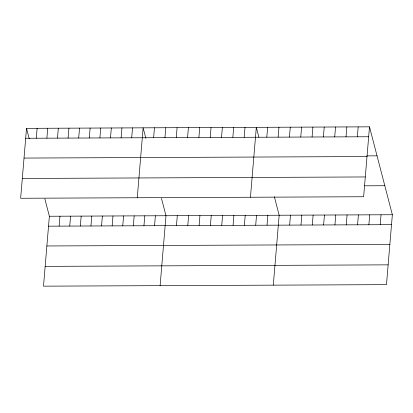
<?xml version="1.0" encoding="UTF-8"?>
<svg xmlns="http://www.w3.org/2000/svg" width="413" height="413" viewBox="0 0 413 413"><rect width="100%" height="100%" fill="white"/><g stroke="black" fill="none" stroke-linecap="round" stroke-linejoin="round"><path stroke-width="0.62" d="M26.52 128.35L20.65 198.266L363.631 196.748L369.501 126.832L26.52 128.35L29.235 138.794M36.287 138.226L37.124 128.304M46.891 138.179L47.722 128.257M44.847 198.844L49.369 216.252L43.499 286.168L386.48 284.65L392.35 214.734L369.501 126.832M57.49 138.133L58.326 128.211M59.136 226.128L59.973 216.206M68.093 138.087L68.925 128.164M69.74 226.081L70.571 216.154M78.692 138.04L79.528 128.118M80.339 226.03L81.175 216.107M89.296 137.994L90.127 128.071M90.943 225.983L91.774 216.061M99.894 137.947L100.731 128.025M101.541 225.937L102.378 216.014M110.498 137.901L111.329 127.973M112.145 225.89L112.976 215.968M121.097 137.854L121.933 127.927M122.744 225.844L123.58 215.922M131.701 137.803L132.532 127.88M133.347 225.797L134.179 215.875M137.266 197.75L143.135 127.834L145.851 138.278M143.946 225.751L144.782 215.829M153.621 137.71L154.452 127.787M154.55 225.704L155.381 215.782M164.937 137.658L165.773 127.736M160.11 285.651L165.985 215.736L161.457 198.328M176.258 137.606L177.089 127.684M176.47 225.606L177.301 215.684M187.574 137.56L188.405 127.632M187.786 225.555L188.622 215.632M198.89 137.508L199.727 127.586M199.107 225.508L199.938 215.586M210.212 137.457L211.043 127.534M210.424 225.457L211.255 215.534M221.528 137.405L222.364 127.483M221.74 225.405L222.576 215.483M232.849 137.359L233.681 127.436M233.061 225.359L233.892 215.431M244.166 137.307L245.002 127.385M244.377 225.307L245.214 215.385M250.448 197.249L256.318 127.333L258.884 137.199M255.699 225.255L256.53 215.333M266.803 137.209L267.634 127.287M267.015 225.204L267.846 215.281M278.119 137.157L278.956 127.235M273.298 285.151L279.167 215.235L274.34 196.671M289.441 137.106L290.272 127.183M289.652 225.106L290.484 215.183M300.757 137.059L301.593 127.132M300.969 225.054L301.805 215.132M312.078 137.008L312.909 127.085M312.29 225.008L313.121 215.085M323.394 136.956L324.226 127.034M323.606 224.956L324.442 215.034M334.711 136.904L335.547 126.982M334.928 224.904L335.759 214.982M346.032 136.858L346.863 126.936M346.244 224.858L347.075 214.93M357.348 136.806L358.185 126.884M357.56 224.806L358.396 214.884M368.881 224.755L369.712 214.832M380.197 224.703L381.034 214.781M25.689 138.272L368.67 136.755M366.981 155.887L377.043 155.84M24.026 158.071L367.007 156.553M22.312 178.468L365.293 176.95M364.689 185.814L384.808 185.726M49.369 216.252L392.35 214.734M48.538 226.174L391.519 224.657M46.875 245.972L389.857 244.455M45.162 266.37L388.143 264.852"/></g></svg>
